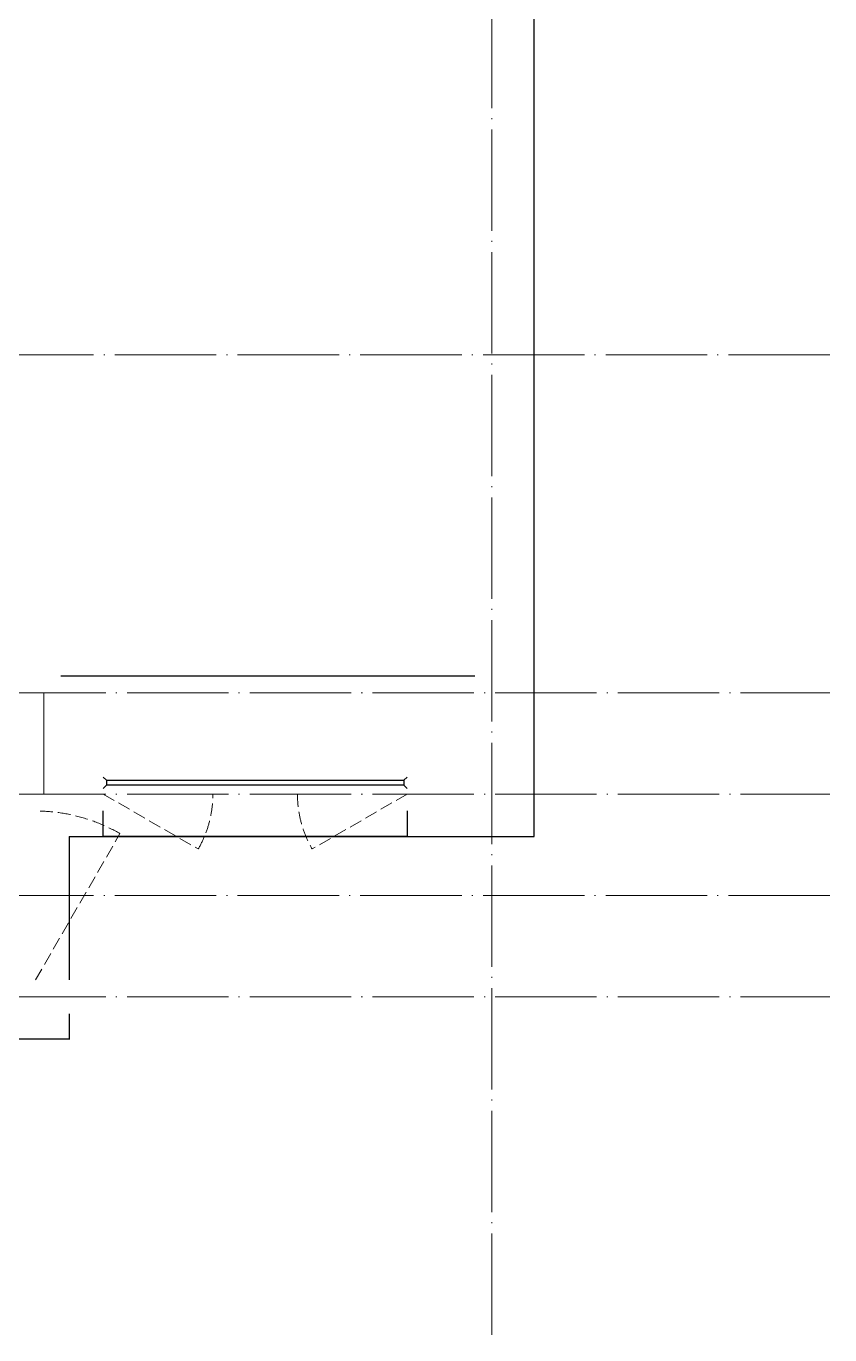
# Model space of a CAD drawing. Extents: x 27938 to 983267, y -209821 to 1628073.
# Drawn here: x 728462 to 733217, y 362824 to 370568 of the extents above; entities that cross this region are included whole.
import ezdxf

# ---------------------------------------------------------------- set-up
doc = ezdxf.new("R2010")
doc.units = 0
doc.header["$LTSCALE"] = 1000
doc.header["$MEASUREMENT"] = 0
doc.linetypes.add('DASH', pattern=[0.35, 0.25, -0.1])
doc.linetypes.add('DOTE', pattern=[2.42, 2, -0.2, 0.02, -0.2])
for name, color, linetype in [('$RECOVER_210609100354-0', 7, 'Continuous'), ('3-栏杆1', 135, 'Continuous'), ('3.5方案汇报，与郭总、侯月琴确定户型_t8$0$2020.03.04 -1安徽标准化洋房户型(UA）_t8_t8$0$看线', 154, 'Continuous'), ('看线', 251, 'Continuous')]:
    doc.layers.add(name, color=color, linetype=linetype)
doc.layers.add('DOTE', color=19, linetype='DOTE', lineweight=9)
doc.layers.add('WINDOW', color=144, linetype='Continuous', lineweight=15)

# ---------------------------------------------------------------- blocks, each defined once
blk = doc.blocks.new('GFDGDGRDGRDG')
at = {"layer": 'DOTE', "linetype": 'DOTE', "ltscale": 0.3}
for p, q in [((624393.7, 360558.3), (624393.7, 376108.3)), ((626393.7, 366358.3), (573593.7, 366358.3)), ((573593.7, 364358.3), (626393.7, 364358.3)), ((621743.7, 363758.3), (621743.7, 364358.3)), ((573593.7, 363758.3), (626393.7, 363758.3)), ((626393.7, 363158.3), (573593.7, 363158.3)), ((573593.7, 362558.3), (626393.7, 362558.3))]:
    blk.add_line(p, q, dxfattribs=at)
blk = doc.blocks.new('DSFDS')
at = {"layer": '3-栏杆1', "color": 5}
for p, q in [((490702.7, 517230.7), (490682.5, 517248.5)), ((490682.5, 517248.5), (490702.7, 517230.7)), ((490682.5, 517181.5), (490702.7, 517201.4)), ((492462.2, 517230.6), (490702.7, 517230.7)), ((490702.7, 517230.7), (490702.7, 517201.4)), ((490702.7, 517201.4), (492462.2, 517201.3)), ((492462.2, 517230.7), (492482.5, 517248.5)), ((492482.5, 517248.5), (492462.2, 517230.7)), ((492462.2, 517230.7), (492462.2, 517201.4)), ((492462.2, 517201.4), (492482.5, 517181.5)), ((492482.5, 517181.5), (492462.2, 517201.4))]:
    blk.add_line(p, q, dxfattribs=at)

msp = doc.modelspace()

# ---------------------------------------------------------------- linework, layer by layer
at = {"layer": '$RECOVER_210609100354-0', "color": 30, "const_width": 8}
msp.add_lwpolyline([(728716.6, 364723.7), (728716.6, 364573.7), (727566.6, 364573.7), (727566.6, 364723.7)], dxfattribs=at)
at = {"layer": '3.5方案汇报，与郭总、侯月琴确定户型_t8$0$2020.03.04 -1安徽标准化洋房户型(UA）_t8_t8$0$看线', "ltscale": 10}
msp.add_lwpolyline([(728666.6, 366723.7), (731116.6, 366723.7)], dxfattribs=at)
at = {"layer": 'WINDOW', "color": 250, "linetype": 'DASH', "ltscale": 0.3}
for points in [[(728916.6, 366023.7), (729479.7, 365699.1, 0.131485), (729566.6, 366023.7)], [(730716.6, 366023.7), (730153.4, 365699.1, -0.131485), (730066.6, 366023.7)], [(728516.6, 364923.7), (729016.6, 365789.8, 0.131652), (728516.6, 365923.7)]]:
    msp.add_lwpolyline(points, format="xyb", dxfattribs=at)
at = {"layer": '看线', "color": 201}
msp.add_lwpolyline([(728716.6, 365773.7), (731466.6, 365773.7), (731466.6, 373973.7), (729666.3, 373973.7), (729666.3, 374523.7), (729516.3, 374523.7)], dxfattribs=at)
at = {"layer": '看线', "color": 202, "ltscale": 0.5}
for points in [[(730716.6, 365923.7), (730716.6, 365773.7), (728916.6, 365773.7), (728916.6, 365923.7)], [(728716.6, 365773.7), (728716.6, 364923.7)]]:
    msp.add_lwpolyline(points, dxfattribs=at)

# ---------------------------------------------------------------- block references
at = {"layer": '3-栏杆1', "color": 5, "xscale": -1}
msp.add_blockref('DSFDS', (1221399, -151124.7), dxfattribs=at)
at = {"layer": '3.5方案汇报，与郭总、侯月琴确定户型_t8$0$2020.03.04 -1安徽标准化洋房户型(UA）_t8_t8$0$看线', "ltscale": 10}
msp.add_blockref('GFDGDGRDGRDG', (106822.9, 2265.4), dxfattribs=at)

doc.saveas('drawing.dxf')
